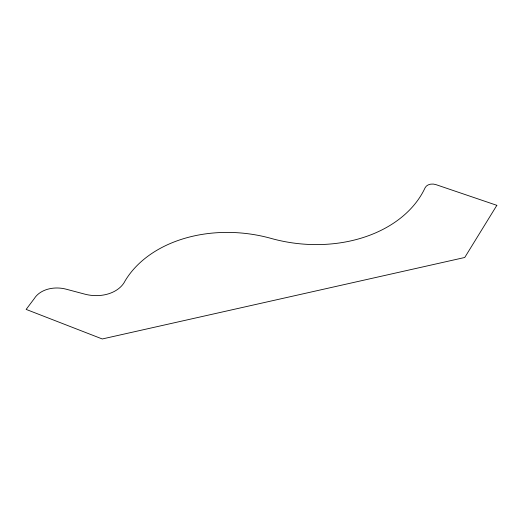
<?xml version="1.0" encoding="UTF-8"?>
<svg xmlns="http://www.w3.org/2000/svg" width="523" height="523" viewBox="0 0 523 523"><rect width="100%" height="100%" fill="white"/><g stroke="black" fill="none" stroke-linecap="round" stroke-linejoin="round"><path stroke-width="0.78" d="M496.85 205.33L464.744 257.486L102.279 338.969L26.15 309.407L34.328 298.535A27.098 20.044 7.4 0 1 66.238 289.206L84.687 294.116A33.518 24.79 7.4 0 0 125.147 280.786A121.911 90.172 7.4 0 1 271.614 238.553A125.481 92.813 7.4 0 0 425.081 187.809A8.361 6.184 7.4 0 1 435.921 184.619L496.85 205.33"/></g></svg>
